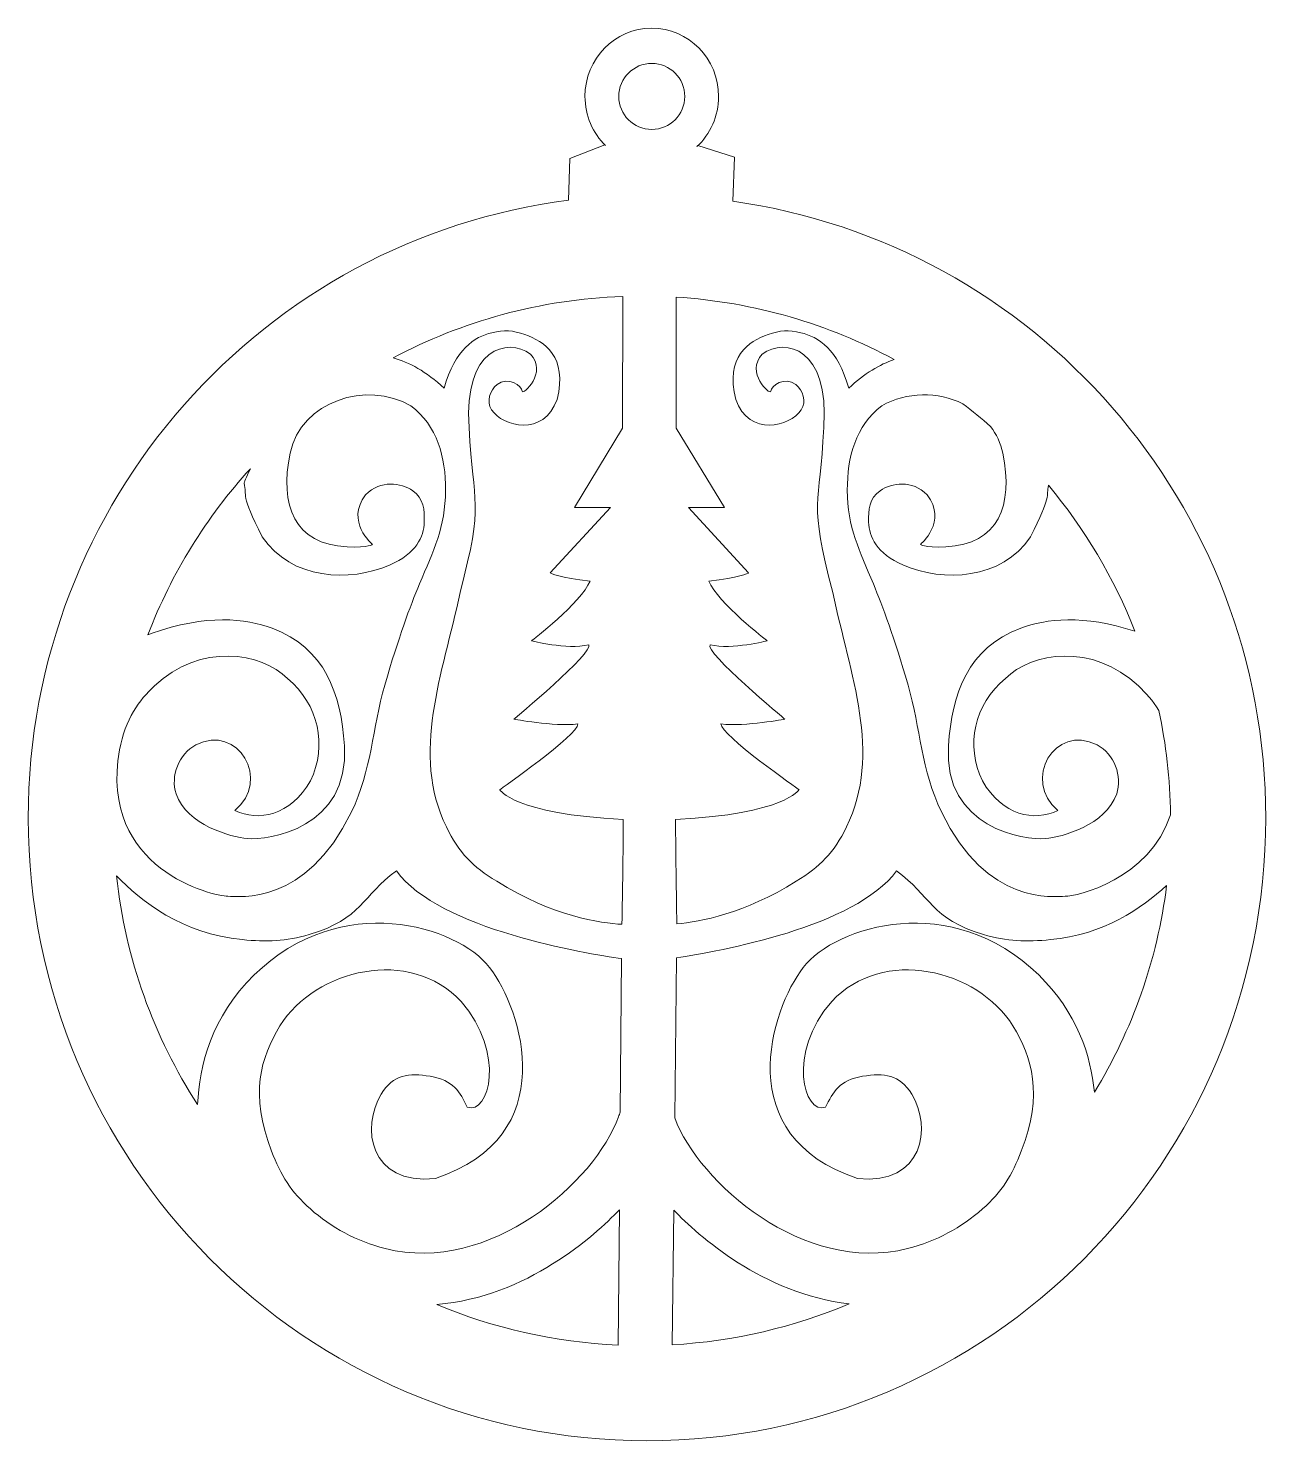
# Model space of a CAD drawing. Header units: millimetres. Extents: x -107 to 108, y -104 to 103.
# Drawn here: x -102.7 to -54.7, y -12.3 to 42.5 of the extents above; entities that cross this region are included whole.
import ezdxf

# ---------------------------------------------------------------- set-up
doc = ezdxf.new("R2010")
doc.units = ezdxf.units.MM
doc.header["$MEASUREMENT"] = 0
doc.layers.add('layer 1', color=7, linetype='Continuous')

msp = doc.modelspace()

# ---------------------------------------------------------------- linework, layer by layer
at = {"layer": 'layer 1', "color": 9, "lineweight": 9}
for points, knots in [([(-78.5161, 42.4848), (-77.0844, 42.4848), (-75.9235, 41.3008), (-75.9235, 39.8407), (-75.9235, 39.8407), (-75.9235, 39.0689), (-76.2479, 38.3747), (-76.765, 37.8913), (-76.765, 37.8913), (-76.7512, 37.9042), (-76.7374, 37.9172), (-76.7238, 37.9303), (-76.7238, 37.9303), (-76.7238, 37.9303), (-75.3044, 37.4862), (-75.3044, 37.4862), (-75.3044, 37.4862), (-75.3044, 37.4862), (-75.3714, 35.7694), (-75.3714, 35.7694), (-75.3714, 35.7694), (-63.6891, 34.1364), (-54.6916, 24.041), (-54.6916, 11.8329), (-54.6916, 11.8329), (-54.6916, -1.513), (-65.4437, -12.3361), (-78.702, -12.3361), (-78.702, -12.3361), (-91.9603, -12.3361), (-102.7123, -1.513), (-102.7123, 11.8329), (-102.7123, 11.8329), (-102.7123, 24.1407), (-93.5676, 34.303), (-81.7462, 35.8093), (-81.7462, 35.8093), (-81.7462, 35.8093), (-81.7023, 37.4335), (-81.7023, 37.4335), (-81.7023, 37.4335), (-81.7023, 37.4335), (-80.3362, 37.9579), (-80.3362, 37.9579), (-80.3362, 37.9579), (-80.3362, 37.9579), (-80.3075, 37.9299), (-80.3075, 37.9299), (-80.3075, 37.9299), (-80.8011, 38.4113), (-81.1087, 39.0894), (-81.1087, 39.8407), (-81.1087, 39.8407), (-81.1087, 41.3008), (-79.9477, 42.4848), (-78.5161, 42.4848)], [0, 0, 0, 0, 0.0666667, 0.0666667, 0.0666667, 0.0666667, 0.1333333, 0.1333333, 0.1333333, 0.1333333, 0.2, 0.2, 0.2, 0.2, 0.2666667, 0.2666667, 0.2666667, 0.2666667, 0.3333333, 0.3333333, 0.3333333, 0.3333333, 0.4, 0.4, 0.4, 0.4, 0.4666667, 0.4666667, 0.4666667, 0.4666667, 0.5333333, 0.5333333, 0.5333333, 0.5333333, 0.6, 0.6, 0.6, 0.6, 0.6666667, 0.6666667, 0.6666667, 0.6666667, 0.7333333, 0.7333333, 0.7333333, 0.7333333, 0.8, 0.8, 0.8, 0.8, 0.8666667, 0.8666667, 0.8666667, 0.8666667, 1, 1, 1, 1]), ([(-78.5161, 41.1215), (-77.8089, 41.1215), (-77.2353, 40.548), (-77.2353, 39.8407), (-77.2353, 39.8407), (-77.2353, 39.1334), (-77.8089, 38.5598), (-78.5161, 38.5598), (-78.5161, 38.5598), (-79.2233, 38.5598), (-79.7969, 39.1334), (-79.7969, 39.8407), (-79.7969, 39.8407), (-79.7969, 40.548), (-79.2233, 41.1215), (-78.5161, 41.1215)], [0, 0, 0, 0, 0.2, 0.2, 0.2, 0.2, 0.4, 0.4, 0.4, 0.4, 0.6, 0.6, 0.6, 0.6, 1, 1, 1, 1]), ([(-88.5577, 29.6874), (-87.9338, 29.5282), (-87.2707, 29.1616), (-86.573, 28.5154), (-86.573, 28.5154), (-86.1575, 30.0374), (-85.3958, 30.5018), (-84.7209, 30.6696), (-84.7209, 30.6696), (-84.234, 30.7905), (-83.9162, 30.7578), (-83.4434, 30.5963), (-83.4434, 30.5963), (-82.6882, 30.3381), (-81.7753, 29.7377), (-82.1909, 28.0799), (-82.1909, 28.0799), (-82.7105, 26.6113), (-84.2995, 27.0204), (-84.7334, 27.6763), (-84.7334, 27.6763), (-84.942, 27.9915), (-84.7972, 28.435), (-84.5162, 28.6612), (-84.5162, 28.6612), (-84.1092, 28.9888), (-83.5397, 28.6042), (-83.55, 28.3975), (-83.55, 28.3975), (-83.5236, 28.2254), (-82.5537, 29.1187), (-83.22, 29.8402), (-83.22, 29.8402), (-84.1332, 30.4874), (-85.8158, 30.073), (-85.6082, 26.9945), (-85.6082, 26.9945), (-85.4499, 23.8709), (-85.0064, 24.1967), (-85.9546, 20.5904), (-85.9546, 20.5904), (-86.6333, 17.3775), (-87.8757, 14.3485), (-86.4879, 11.4855), (-86.4879, 11.4855), (-86.0024, 10.4837), (-85.4607, 9.9506), (-84.5351, 9.3759), (-84.5351, 9.3759), (-82.332, 8.0083), (-80.4997, 7.7496), (-79.6732, 7.7092), (-79.6732, 7.7092), (-79.6476, 9.0645), (-79.6311, 10.4209), (-79.6223, 11.7765), (-79.6223, 11.7765), (-83.8875, 11.9871), (-84.4141, 12.9349), (-84.4141, 12.9349), (-84.4141, 12.9349), (-84.4141, 12.9349), (-81.3466, 15.0738), (-81.3861, 15.4841), (-81.3861, 15.4841), (-82.3493, 15.3782), (-83.8666, 15.6694), (-83.8666, 15.6694), (-83.8666, 15.6694), (-83.8666, 15.6694), (-80.7198, 18.2966), (-80.9639, 18.5548), (-80.9639, 18.5548), (-81.8215, 18.3564), (-83.1805, 18.7136), (-83.1805, 18.7136), (-83.1805, 18.7136), (-83.1805, 18.7136), (-81.2475, 20.1895), (-80.9111, 21.0299), (-80.9111, 21.0299), (-82.0854, 21.1358), (-82.4549, 21.3476), (-82.4549, 21.3476), (-82.4549, 21.3476), (-82.4549, 21.3476), (-80.1225, 23.8875), (-80.1225, 23.8875), (-80.1225, 23.8875), (-80.1225, 23.8875), (-81.518, 23.8875), (-81.518, 23.8875), (-81.518, 23.8875), (-81.518, 23.8875), (-79.6487, 26.968), (-79.6487, 26.968), (-79.6487, 26.968), (-79.6487, 26.968), (-79.645, 32.0772), (-79.645, 32.0772), (-79.645, 32.0772), (-82.8598, 31.9615), (-85.8856, 31.1098), (-88.5577, 29.6874)], [0, 0, 0, 0, 0.037037, 0.037037, 0.037037, 0.037037, 0.0740741, 0.0740741, 0.0740741, 0.0740741, 0.1111111, 0.1111111, 0.1111111, 0.1111111, 0.1481481, 0.1481481, 0.1481481, 0.1481481, 0.1851852, 0.1851852, 0.1851852, 0.1851852, 0.2222222, 0.2222222, 0.2222222, 0.2222222, 0.2592593, 0.2592593, 0.2592593, 0.2592593, 0.2962963, 0.2962963, 0.2962963, 0.2962963, 0.3333333, 0.3333333, 0.3333333, 0.3333333, 0.3703704, 0.3703704, 0.3703704, 0.3703704, 0.4074074, 0.4074074, 0.4074074, 0.4074074, 0.4444444, 0.4444444, 0.4444444, 0.4444444, 0.4814815, 0.4814815, 0.4814815, 0.4814815, 0.5185185, 0.5185185, 0.5185185, 0.5185185, 0.5555556, 0.5555556, 0.5555556, 0.5555556, 0.5925926, 0.5925926, 0.5925926, 0.5925926, 0.6296296, 0.6296296, 0.6296296, 0.6296296, 0.6666667, 0.6666667, 0.6666667, 0.6666667, 0.7037037, 0.7037037, 0.7037037, 0.7037037, 0.7407407, 0.7407407, 0.7407407, 0.7407407, 0.7777778, 0.7777778, 0.7777778, 0.7777778, 0.8148148, 0.8148148, 0.8148148, 0.8148148, 0.8518519, 0.8518519, 0.8518519, 0.8518519, 0.8888889, 0.8888889, 0.8888889, 0.8888889, 0.9259259, 0.9259259, 0.9259259, 0.9259259, 1, 1, 1, 1]), ([(-69.1052, 29.6246), (-69.6661, 29.4406), (-70.257, 29.0879), (-70.8752, 28.5154), (-70.8752, 28.5154), (-71.2907, 30.0374), (-72.0525, 30.5018), (-72.7272, 30.6696), (-72.7272, 30.6696), (-73.2143, 30.7905), (-73.5321, 30.7578), (-74.0048, 30.5963), (-74.0048, 30.5963), (-74.76, 30.3381), (-75.6729, 29.7377), (-75.2573, 28.0799), (-75.2573, 28.0799), (-74.7377, 26.6113), (-73.1488, 27.0204), (-72.7148, 27.6763), (-72.7148, 27.6763), (-72.5063, 27.9915), (-72.651, 28.435), (-72.932, 28.6612), (-72.932, 28.6612), (-73.339, 28.9888), (-73.9086, 28.6042), (-73.8982, 28.3975), (-73.8982, 28.3975), (-73.9247, 28.2254), (-74.8945, 29.1187), (-74.2282, 29.8402), (-74.2282, 29.8402), (-73.315, 30.4874), (-71.6323, 30.073), (-71.84, 26.9945), (-71.84, 26.9945), (-71.9983, 23.8709), (-72.4418, 24.1967), (-71.4936, 20.5904), (-71.4936, 20.5904), (-70.8149, 17.3775), (-69.5725, 14.3485), (-70.9603, 11.4855), (-70.9603, 11.4855), (-71.4459, 10.4837), (-71.9875, 9.9506), (-72.9131, 9.3759), (-72.9131, 9.3759), (-74.9302, 8.1238), (-76.6366, 7.8012), (-77.5446, 7.7246), (-77.5446, 7.7246), (-77.5526, 8.237), (-77.5868, 10.4604), (-77.5954, 11.7765), (-77.5954, 11.7765), (-73.3302, 11.9871), (-72.8036, 12.9349), (-72.8036, 12.9349), (-72.8036, 12.9349), (-72.8036, 12.9349), (-75.8712, 15.0738), (-75.8316, 15.4841), (-75.8316, 15.4841), (-74.8684, 15.3782), (-73.3511, 15.6694), (-73.3511, 15.6694), (-73.3511, 15.6694), (-73.3511, 15.6694), (-76.4979, 18.2966), (-76.2538, 18.5548), (-76.2538, 18.5548), (-75.3962, 18.3564), (-74.0373, 18.7136), (-74.0373, 18.7136), (-74.0373, 18.7136), (-74.0373, 18.7136), (-75.9702, 20.1895), (-76.3066, 21.0299), (-76.3066, 21.0299), (-75.1323, 21.1358), (-74.7629, 21.3476), (-74.7629, 21.3476), (-74.7629, 21.3476), (-74.7629, 21.3476), (-77.0951, 23.8875), (-77.0951, 23.8875), (-77.0951, 23.8875), (-77.0951, 23.8875), (-75.6997, 23.8875), (-75.6997, 23.8875), (-75.6997, 23.8875), (-75.6997, 23.8875), (-77.5691, 26.968), (-77.5691, 26.968), (-77.5691, 26.968), (-77.5691, 26.968), (-77.5728, 32.0493), (-77.5728, 32.0493), (-77.5728, 32.0493), (-74.5206, 31.857), (-71.6504, 31.0004), (-69.1052, 29.6246)], [0, 0, 0, 0, 0.037037, 0.037037, 0.037037, 0.037037, 0.0740741, 0.0740741, 0.0740741, 0.0740741, 0.1111111, 0.1111111, 0.1111111, 0.1111111, 0.1481481, 0.1481481, 0.1481481, 0.1481481, 0.1851852, 0.1851852, 0.1851852, 0.1851852, 0.2222222, 0.2222222, 0.2222222, 0.2222222, 0.2592593, 0.2592593, 0.2592593, 0.2592593, 0.2962963, 0.2962963, 0.2962963, 0.2962963, 0.3333333, 0.3333333, 0.3333333, 0.3333333, 0.3703704, 0.3703704, 0.3703704, 0.3703704, 0.4074074, 0.4074074, 0.4074074, 0.4074074, 0.4444444, 0.4444444, 0.4444444, 0.4444444, 0.4814815, 0.4814815, 0.4814815, 0.4814815, 0.5185185, 0.5185185, 0.5185185, 0.5185185, 0.5555556, 0.5555556, 0.5555556, 0.5555556, 0.5925926, 0.5925926, 0.5925926, 0.5925926, 0.6296296, 0.6296296, 0.6296296, 0.6296296, 0.6666667, 0.6666667, 0.6666667, 0.6666667, 0.7037037, 0.7037037, 0.7037037, 0.7037037, 0.7407407, 0.7407407, 0.7407407, 0.7407407, 0.7777778, 0.7777778, 0.7777778, 0.7777778, 0.8148148, 0.8148148, 0.8148148, 0.8148148, 0.8518519, 0.8518519, 0.8518519, 0.8518519, 0.8888889, 0.8888889, 0.8888889, 0.8888889, 0.9259259, 0.9259259, 0.9259259, 0.9259259, 1, 1, 1, 1]), ([(-94.3381, 24.8343), (-94.3381, 24.8343), (-94.2535, 25.0492), (-94.0927, 25.3879), (-94.0927, 25.3879), (-95.7946, 23.5209), (-97.1525, 21.3395), (-98.0684, 18.9417), (-98.0684, 18.9417), (-98.0259, 18.9593), (-97.9833, 18.9763), (-97.9394, 18.9919), (-97.9394, 18.9919), (-95.7999, 19.756), (-94.2706, 19.5806), (-93.2471, 19.1979), (-93.2471, 19.1979), (-91.201, 18.4328), (-90.5763, 16.6694), (-90.4433, 14.6404), (-90.4433, 14.6404), (-90.2326, 11.4283), (-93.4184, 10.9544), (-94.2082, 11.0334), (-94.2082, 11.0334), (-94.85, 11.0975), (-96.5531, 11.5521), (-96.9732, 12.7772), (-96.9732, 12.7772), (-97.1996, 13.4374), (-96.877, 14.328), (-96.2101, 14.6698), (-96.2101, 14.6698), (-94.5589, 15.5162), (-93.2846, 13.2934), (-94.6951, 12.1252), (-94.6951, 12.1252), (-93.7693, 11.6788), (-92.5496, 11.9285), (-91.7597, 13.2713), (-91.7597, 13.2713), (-91.1018, 14.6538), (-91.4438, 16.2464), (-92.6549, 17.2469), (-92.6549, 17.2469), (-93.6569, 18.2652), (-96.0291, 18.65), (-97.8185, 16.9584), (-97.8185, 16.9584), (-98.4062, 16.4029), (-98.9527, 15.6853), (-99.1688, 14.4761), (-99.1688, 14.4761), (-100.0005, 9.8223), (-95.4983, 8.7954), (-94.9718, 8.7954), (-94.9718, 8.7954), (-94.5316, 8.7954), (-91.9572, 8.3908), (-90.1709, 12.072), (-90.1709, 12.072), (-89.385, 13.6916), (-89.3618, 15.3032), (-88.8748, 16.9947), (-88.8748, 16.9947), (-88.3427, 18.8427), (-87.8975, 20.0402), (-87.5297, 20.9182), (-87.5297, 20.9182), (-86.9867, 22.2149), (-86.5289, 23.1082), (-86.5199, 24.556), (-86.5199, 24.556), (-86.5119, 25.8281), (-86.8404, 27.07), (-87.8631, 27.8309), (-87.8631, 27.8309), (-89.5767, 28.8275), (-92.1283, 28.0152), (-92.5496, 25.9879), (-92.5496, 25.9879), (-92.9708, 23.9606), (-92.3916, 22.4599), (-90.338, 22.3546), (-90.338, 22.3546), (-89.4653, 22.3246), (-89.3553, 22.4546), (-89.3553, 22.4546), (-89.3553, 22.4546), (-89.3553, 22.4546), (-90.4241, 23.3413), (-89.6192, 24.3738), (-89.6192, 24.3738), (-89.0255, 24.9694), (-88.2576, 24.8502), (-87.7935, 24.5353), (-87.7935, 24.5353), (-87.366, 24.2453), (-87.3295, 23.7868), (-87.3463, 23.3151), (-87.3463, 23.3151), (-87.3667, 22.7459), (-87.6434, 22.102), (-88.6956, 21.6472), (-88.6956, 21.6472), (-90.2261, 20.9854), (-92.5087, 21.0648), (-93.6302, 22.7458), (-93.6302, 22.7458), (-94.501, 24.4532), (-94.2107, 24.2944), (-94.3381, 24.8343)], [0, 0, 0, 0, 0.0344828, 0.0344828, 0.0344828, 0.0344828, 0.0689655, 0.0689655, 0.0689655, 0.0689655, 0.1034483, 0.1034483, 0.1034483, 0.1034483, 0.137931, 0.137931, 0.137931, 0.137931, 0.1724138, 0.1724138, 0.1724138, 0.1724138, 0.2068966, 0.2068966, 0.2068966, 0.2068966, 0.2413793, 0.2413793, 0.2413793, 0.2413793, 0.2758621, 0.2758621, 0.2758621, 0.2758621, 0.3103448, 0.3103448, 0.3103448, 0.3103448, 0.3448276, 0.3448276, 0.3448276, 0.3448276, 0.3793103, 0.3793103, 0.3793103, 0.3793103, 0.4137931, 0.4137931, 0.4137931, 0.4137931, 0.4482759, 0.4482759, 0.4482759, 0.4482759, 0.4827586, 0.4827586, 0.4827586, 0.4827586, 0.5172414, 0.5172414, 0.5172414, 0.5172414, 0.5517241, 0.5517241, 0.5517241, 0.5517241, 0.5862069, 0.5862069, 0.5862069, 0.5862069, 0.6206897, 0.6206897, 0.6206897, 0.6206897, 0.6551724, 0.6551724, 0.6551724, 0.6551724, 0.6896552, 0.6896552, 0.6896552, 0.6896552, 0.7241379, 0.7241379, 0.7241379, 0.7241379, 0.7586207, 0.7586207, 0.7586207, 0.7586207, 0.7931034, 0.7931034, 0.7931034, 0.7931034, 0.8275862, 0.8275862, 0.8275862, 0.8275862, 0.862069, 0.862069, 0.862069, 0.862069, 0.8965517, 0.8965517, 0.8965517, 0.8965517, 0.9310345, 0.9310345, 0.9310345, 0.9310345, 1, 1, 1, 1]), ([(-59.7654, 19.0801), (-61.7712, 19.7415), (-63.219, 19.5651), (-64.2012, 19.1979), (-64.2012, 19.1979), (-66.2472, 18.4328), (-66.8719, 16.6694), (-67.0049, 14.6404), (-67.0049, 14.6404), (-67.2155, 11.4283), (-64.0299, 10.9544), (-63.2399, 11.0334), (-63.2399, 11.0334), (-62.5983, 11.0975), (-60.8952, 11.5521), (-60.475, 12.7772), (-60.475, 12.7772), (-60.2486, 13.4374), (-60.5713, 14.328), (-61.2381, 14.6698), (-61.2381, 14.6698), (-62.8894, 15.5162), (-64.1636, 13.2934), (-62.7532, 12.1252), (-62.7532, 12.1252), (-63.6789, 11.6788), (-64.8987, 11.9285), (-65.6885, 13.2713), (-65.6885, 13.2713), (-66.3464, 14.6538), (-66.0045, 16.2464), (-64.7933, 17.2469), (-64.7933, 17.2469), (-63.7914, 18.2652), (-61.4191, 18.65), (-59.6297, 16.9584), (-59.6297, 16.9584), (-59.3461, 16.6903), (-59.0722, 16.3846), (-58.8403, 16.004), (-58.8403, 16.004), (-58.5587, 14.6983), (-58.4042, 13.3458), (-58.3882, 11.9604), (-58.3882, 11.9604), (-59.1944, 9.4302), (-62.0627, 8.7954), (-62.4765, 8.7954), (-62.4765, 8.7954), (-62.9166, 8.7954), (-65.491, 8.3908), (-67.2774, 12.072), (-67.2774, 12.072), (-68.0632, 13.6916), (-68.0863, 15.3032), (-68.5734, 16.9947), (-68.5734, 16.9947), (-69.1056, 18.8427), (-69.5507, 20.0402), (-69.9185, 20.9182), (-69.9185, 20.9182), (-70.4616, 22.2149), (-70.9192, 23.1082), (-70.9283, 24.556), (-70.9283, 24.556), (-70.9363, 25.8281), (-70.6077, 27.07), (-69.5851, 27.8309), (-69.5851, 27.8309), (-68.6277, 28.3877), (-67.4089, 28.3798), (-66.4459, 27.9108), (-66.4459, 27.9108), (-66.0765, 27.6301), (-65.7168, 27.337), (-65.3677, 27.0324), (-65.3677, 27.0324), (-65.1449, 26.7336), (-64.981, 26.384), (-64.8987, 25.9879), (-64.8987, 25.9879), (-64.4774, 23.9606), (-65.0566, 22.4599), (-67.1103, 22.3546), (-67.1103, 22.3546), (-67.983, 22.3246), (-68.0929, 22.4546), (-68.0929, 22.4546), (-68.0929, 22.4546), (-68.0929, 22.4546), (-67.0242, 23.3413), (-67.829, 24.3738), (-67.829, 24.3738), (-68.4227, 24.9694), (-69.1906, 24.8502), (-69.6548, 24.5353), (-69.6548, 24.5353), (-70.0822, 24.2453), (-70.1188, 23.7868), (-70.1019, 23.3151), (-70.1019, 23.3151), (-70.0815, 22.7459), (-69.8048, 22.102), (-68.7526, 21.6472), (-68.7526, 21.6472), (-67.2221, 20.9854), (-64.9395, 21.0648), (-63.8181, 22.7458), (-63.8181, 22.7458), (-62.997, 24.3556), (-63.2082, 24.3066), (-63.1282, 24.7482), (-63.1282, 24.7482), (-61.7182, 23.0663), (-60.5756, 21.1555), (-59.7654, 19.0801)], [0, 0, 0, 0, 0.0333333, 0.0333333, 0.0333333, 0.0333333, 0.0666667, 0.0666667, 0.0666667, 0.0666667, 0.1, 0.1, 0.1, 0.1, 0.1333333, 0.1333333, 0.1333333, 0.1333333, 0.1666667, 0.1666667, 0.1666667, 0.1666667, 0.2, 0.2, 0.2, 0.2, 0.2333333, 0.2333333, 0.2333333, 0.2333333, 0.2666667, 0.2666667, 0.2666667, 0.2666667, 0.3, 0.3, 0.3, 0.3, 0.3333333, 0.3333333, 0.3333333, 0.3333333, 0.3666667, 0.3666667, 0.3666667, 0.3666667, 0.4, 0.4, 0.4, 0.4, 0.4333333, 0.4333333, 0.4333333, 0.4333333, 0.4666667, 0.4666667, 0.4666667, 0.4666667, 0.5, 0.5, 0.5, 0.5, 0.5333333, 0.5333333, 0.5333333, 0.5333333, 0.5666667, 0.5666667, 0.5666667, 0.5666667, 0.6, 0.6, 0.6, 0.6, 0.6333333, 0.6333333, 0.6333333, 0.6333333, 0.6666667, 0.6666667, 0.6666667, 0.6666667, 0.7, 0.7, 0.7, 0.7, 0.7333333, 0.7333333, 0.7333333, 0.7333333, 0.7666667, 0.7666667, 0.7666667, 0.7666667, 0.8, 0.8, 0.8, 0.8, 0.8333333, 0.8333333, 0.8333333, 0.8333333, 0.8666667, 0.8666667, 0.8666667, 0.8666667, 0.9, 0.9, 0.9, 0.9, 0.9333333, 0.9333333, 0.9333333, 0.9333333, 1, 1, 1, 1]), ([(-79.6862, 6.3756), (-81.0358, 6.5675), (-86.7583, 7.5032), (-88.4288, 9.7768), (-88.4288, 9.7768), (-89.7535, 8.8224), (-89.7568, 7.9203), (-91.8098, 7.3078), (-91.8098, 7.3078), (-92.7129, 7.0386), (-93.468, 7.0221), (-94.4092, 7.1117), (-94.4092, 7.1117), (-96.7261, 7.3325), (-98.3559, 8.613), (-99.2835, 9.592), (-99.2835, 9.592), (-98.9431, 6.3449), (-97.8342, 3.3245), (-96.1409, 0.7129), (-96.1409, 0.7129), (-96.0839, 2.2203), (-95.607, 4.1183), (-93.945, 5.7414), (-93.945, 5.7414), (-90.5749, 9.0324), (-86.0728, 7.6633), (-84.809, 6.031), (-84.809, 6.031), (-83.5452, 4.3986), (-81.9655, -0.5248), (-86.9153, -2.1572), (-86.9153, -2.1572), (-89.4942, -2.4204), (-89.794, -0.1585), (-89.0178, 1.1145), (-89.0178, 1.1145), (-88.545, 1.8898), (-87.9518, 1.9397), (-87.1124, 1.8081), (-87.1124, 1.8081), (-86.2156, 1.6674), (-85.9537, 1.2001), (-85.6778, 0.6073), (-85.6778, 0.6073), (-84.8286, 0.3155), (-84.164, 2.6889), (-85.9148, 4.7145), (-85.9148, 4.7145), (-87.9032, 6.8464), (-91.5606, 5.9785), (-92.9445, 3.7667), (-92.9445, 3.7667), (-93.6922, 2.5104), (-94.1328, 1.1444), (-93.272, -1.0935), (-93.272, -1.0935), (-92.9136, -2.025), (-92.5187, -2.6747), (-91.7656, -3.3396), (-91.7656, -3.3396), (-90.9546, -4.0555), (-89.9717, -4.5985), (-88.8574, -4.8774), (-88.8574, -4.8774), (-84.7789, -5.8985), (-80.7116, -2.2727), (-79.8066, 0.2388), (-79.8066, 0.2388), (-79.7838, 0.3019), (-79.7619, 0.3619), (-79.7403, 0.4204), (-79.7403, 0.4204), (-79.7403, 0.4204), (-79.6862, 6.3756), (-79.6862, 6.3756)], [0, 0, 0, 0, 0.05, 0.05, 0.05, 0.05, 0.1, 0.1, 0.1, 0.1, 0.15, 0.15, 0.15, 0.15, 0.2, 0.2, 0.2, 0.2, 0.25, 0.25, 0.25, 0.25, 0.3, 0.3, 0.3, 0.3, 0.35, 0.35, 0.35, 0.35, 0.4, 0.4, 0.4, 0.4, 0.45, 0.45, 0.45, 0.45, 0.5, 0.5, 0.5, 0.5, 0.55, 0.55, 0.55, 0.55, 0.6, 0.6, 0.6, 0.6, 0.65, 0.65, 0.65, 0.65, 0.7, 0.7, 0.7, 0.7, 0.75, 0.75, 0.75, 0.75, 0.8, 0.8, 0.8, 0.8, 0.85, 0.85, 0.85, 0.85, 0.9, 0.9, 0.9, 0.9, 1, 1, 1, 1]), ([(-77.556, 6.4058), (-75.9093, 6.6538), (-70.6153, 7.6048), (-69.0195, 9.7768), (-69.0195, 9.7768), (-67.6948, 8.8224), (-67.6914, 7.9203), (-65.6384, 7.3078), (-65.6384, 7.3078), (-64.7353, 7.0386), (-63.9802, 7.0221), (-63.039, 7.1117), (-63.039, 7.1117), (-61.0074, 7.3054), (-59.504, 8.3138), (-58.5391, 9.2192), (-58.5391, 9.2192), (-58.8989, 6.3086), (-59.8774, 3.5878), (-61.3392, 1.1902), (-61.3392, 1.1902), (-61.4752, 2.6083), (-62.0124, 4.2854), (-63.5032, 5.7414), (-63.5032, 5.7414), (-66.8733, 9.0324), (-71.3754, 7.6633), (-72.6392, 6.031), (-72.6392, 6.031), (-73.903, 4.3986), (-75.4827, -0.5248), (-70.5329, -2.1572), (-70.5329, -2.1572), (-67.954, -2.4204), (-67.6543, -0.1585), (-68.4305, 1.1145), (-68.4305, 1.1145), (-68.9033, 1.8898), (-69.4964, 1.9397), (-70.3358, 1.8081), (-70.3358, 1.8081), (-71.2327, 1.6674), (-71.4946, 1.2001), (-71.7704, 0.6073), (-71.7704, 0.6073), (-72.6196, 0.3155), (-73.2843, 2.6889), (-71.5334, 4.7145), (-71.5334, 4.7145), (-69.545, 6.8464), (-65.8876, 5.9785), (-64.5037, 3.7667), (-64.5037, 3.7667), (-63.756, 2.5104), (-63.3155, 1.1444), (-64.1763, -1.0935), (-64.1763, -1.0935), (-64.5346, -2.025), (-64.9296, -2.6747), (-65.6826, -3.3396), (-65.6826, -3.3396), (-66.4936, -4.0555), (-67.4765, -4.5985), (-68.5908, -4.8774), (-68.5908, -4.8774), (-72.6439, -5.8921), (-76.6855, -2.3179), (-77.6238, 0.1915), (-77.6238, 0.1915), (-77.6238, 0.1915), (-77.556, 6.4058), (-77.556, 6.4058)], [0, 0, 0, 0, 0.0526316, 0.0526316, 0.0526316, 0.0526316, 0.1052632, 0.1052632, 0.1052632, 0.1052632, 0.1578947, 0.1578947, 0.1578947, 0.1578947, 0.2105263, 0.2105263, 0.2105263, 0.2105263, 0.2631579, 0.2631579, 0.2631579, 0.2631579, 0.3157895, 0.3157895, 0.3157895, 0.3157895, 0.3684211, 0.3684211, 0.3684211, 0.3684211, 0.4210526, 0.4210526, 0.4210526, 0.4210526, 0.4736842, 0.4736842, 0.4736842, 0.4736842, 0.5263158, 0.5263158, 0.5263158, 0.5263158, 0.5789474, 0.5789474, 0.5789474, 0.5789474, 0.6315789, 0.6315789, 0.6315789, 0.6315789, 0.6842105, 0.6842105, 0.6842105, 0.6842105, 0.7368421, 0.7368421, 0.7368421, 0.7368421, 0.7894737, 0.7894737, 0.7894737, 0.7894737, 0.8421053, 0.8421053, 0.8421053, 0.8421053, 0.8947368, 0.8947368, 0.8947368, 0.8947368, 1, 1, 1, 1]), ([(-79.7748, -3.377), (-80.7285, -4.3693), (-83.3624, -6.7574), (-86.8549, -7.048), (-86.8549, -7.048), (-84.6768, -7.9614), (-82.3075, -8.5127), (-79.8224, -8.6233), (-79.8224, -8.6233), (-79.8224, -8.6233), (-79.7748, -3.377), (-79.7748, -3.377)], [0, 0, 0, 0, 0.25, 0.25, 0.25, 0.25, 0.5, 0.5, 0.5, 0.5, 1, 1, 1, 1]), ([(-77.6629, -3.3879), (-76.7254, -4.3608), (-74.208, -6.6365), (-70.8617, -7.0213), (-70.8617, -7.0213), (-72.9877, -7.9213), (-75.2974, -8.476), (-77.72, -8.6115), (-77.72, -8.6115), (-77.72, -8.6115), (-77.6629, -3.3879), (-77.6629, -3.3879)], [0, 0, 0, 0, 0.25, 0.25, 0.25, 0.25, 0.5, 0.5, 0.5, 0.5, 1, 1, 1, 1])]:
    msp.add_open_spline(points, degree=3, knots=knots, dxfattribs=at)

doc.saveas('drawing.dxf')
